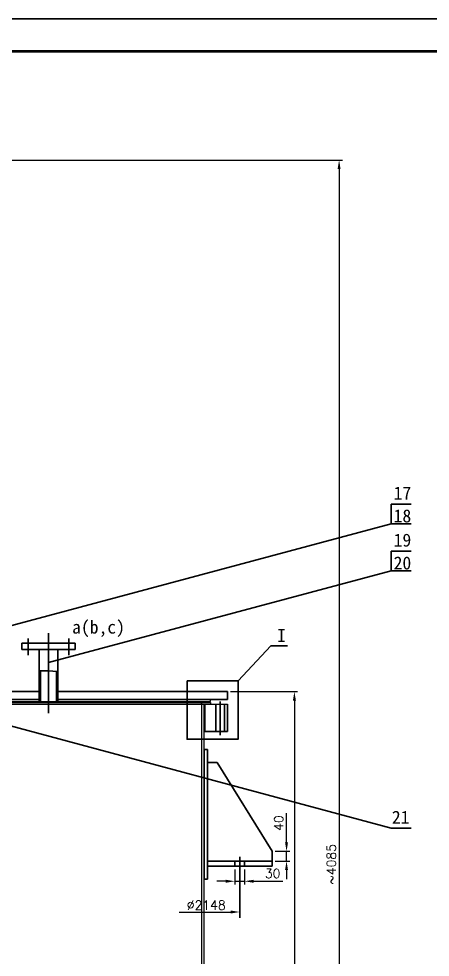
# Model space of a CAD drawing. Header units: millimetres. Extents: x 36507 to 42447, y 7055 to 15455.
# Drawn here: x 38644 to 39915, y 12558 to 15455 of the extents above; entities that cross this region are included whole.
import ezdxf

# ---------------------------------------------------------------- set-up
doc = ezdxf.new("R2010")
doc.units = ezdxf.units.MM
doc.layers.add('粗实线', color=7, linetype='Continuous', lineweight=30)
doc.styles.get("Standard").update_dxf_attribs({"font": 'txt.shx', "height": 28})
doc.styles.add('文本英数', font='SIMFANG.TTF', dxfattribs={"height": 40})
doc.dimstyles.new('ISO-25', dxfattribs={"dimtxt": 28, "dimasz": 28, "dimexe": 10, "dimexo": 10, "dimgap": 10, "dimtad": 1, "dimdec": 0, "dimtxsty": 'Standard', "dimcen": 2.5, "dimclrd": 3, "dimclre": 3, "dimclrt": 3, "dimadec": 0, "dimazin": 0, "dimtfac": 1, "dimtdec": 0, "dimtmove": 0, "dimatfit": 3, "dimfxl": 0, "dimlwd": 25, "dimarcsym": 0})

# ---------------------------------------------------------------- blocks, each defined once
blk = doc.blocks.new('*D10')
at = {"layer": 'Defpoints', "color": 0}
for p in [(38343.2, 15019), (38358.3, 10870.3), (39633.3, 10870.3)]:
    blk.add_point(p, dxfattribs=at)
at = {"layer": '粗实线', "color": 3, "lineweight": -2}
for p, q in [((38353.2, 15019), (39643.3, 15019)), ((38368.3, 10870.3), (39643.3, 10870.3))]:
    blk.add_line(p, q, dxfattribs=at)
at = {"layer": '粗实线', "color": 3, "lineweight": 25}
blk.add_line((39633.3, 14991), (39633.3, 10898.3), dxfattribs=at)
at = {"layer": '粗实线', "color": 3}
for points in [[(39628.6, 14991), (39637.9, 14991), (39633.3, 15019)], [(39628.6, 10898.3), (39637.9, 10898.3), (39633.3, 10870.3)]]:
    blk.add_solid(points, dxfattribs=at)
at = {"layer": '粗实线', "color": 3, "insert": (39609.3, 12844.6), "char_height": 28, "attachment_point": 5, "rotation": 90}
blk.add_mtext('~4085', dxfattribs=at)
blk = doc.blocks.new('*D19')
at = {"layer": 'Defpoints', "color": 0}
for p in [(39426.2, 12884.7), (39470.9, 12884.7), (39426.2, 12854.7)]:
    blk.add_point(p, dxfattribs=at)
at = {"layer": '粗实线', "color": 3, "lineweight": 25}
for p, q in [((39470.9, 12912.7), (39470.9, 13002.7)), ((39470.9, 12854.7), (39470.9, 12884.7)), ((39470.9, 12826.7), (39470.9, 12798.7))]:
    blk.add_line(p, q, dxfattribs=at)
at = {"layer": '粗实线', "color": 3, "lineweight": -2}
for p, q in [((39436.2, 12884.7), (39480.9, 12884.7)), ((39436.2, 12854.7), (39480.9, 12854.7))]:
    blk.add_line(p, q, dxfattribs=at)
at = {"layer": '粗实线', "color": 3}
for points in [[(39466.2, 12912.7), (39475.5, 12912.7), (39470.9, 12884.7)], [(39466.2, 12826.7), (39475.5, 12826.7), (39470.9, 12854.7)]]:
    blk.add_solid(points, dxfattribs=at)
at = {"layer": '粗实线', "color": 3, "insert": (39446.9, 12971.7), "char_height": 28, "attachment_point": 5, "rotation": 90}
blk.add_mtext('40', dxfattribs=at)
blk = doc.blocks.new('*D20')
at = {"layer": 'Defpoints', "color": 0}
for p in [(39311.2, 12838.7), (39341.2, 12838.7), (39341.2, 12792.3)]:
    blk.add_point(p, dxfattribs=at)
at = {"layer": '粗实线', "color": 3, "lineweight": -2}
for p, q in [((39311.2, 12828.7), (39311.2, 12782.3)), ((39341.2, 12828.7), (39341.2, 12782.3))]:
    blk.add_line(p, q, dxfattribs=at)
at = {"layer": '粗实线', "color": 3, "lineweight": 25}
for p, q in [((39283.2, 12792.3), (39255.2, 12792.3)), ((39311.2, 12792.3), (39341.2, 12792.3)), ((39369.2, 12792.3), (39459.2, 12792.3))]:
    blk.add_line(p, q, dxfattribs=at)
at = {"layer": '粗实线', "color": 3}
for points in [[(39283.2, 12796.9), (39283.2, 12787.6), (39311.2, 12792.3)], [(39369.2, 12796.9), (39369.2, 12787.6), (39341.2, 12792.3)]]:
    blk.add_solid(points, dxfattribs=at)
at = {"layer": '粗实线', "color": 3, "insert": (39428.2, 12816.3), "char_height": 28, "attachment_point": 5}
blk.add_mtext('30', dxfattribs=at)
blk = doc.blocks.new('*D23')
at = {"layer": 'Defpoints', "color": 0}
for p in [(39288.2, 13377.7), (38258.2, 10887.7), (39495.2, 10887.7)]:
    blk.add_point(p, dxfattribs=at)
at = {"layer": '粗实线', "color": 3, "lineweight": -2}
for p, q in [((39298.2, 13377.7), (39505.2, 13377.7)), ((38268.2, 10887.7), (39505.2, 10887.7))]:
    blk.add_line(p, q, dxfattribs=at)
at = {"layer": '粗实线', "color": 3, "lineweight": 25}
blk.add_line((39495.2, 13349.7), (39495.2, 10915.7), dxfattribs=at)
at = {"layer": '粗实线', "color": 3}
for points in [[(39490.5, 13349.7), (39499.9, 13349.7), (39495.2, 13377.7)], [(39490.5, 10915.7), (39499.9, 10915.7), (39495.2, 10887.7)]]:
    blk.add_solid(points, dxfattribs=at)
at = {"layer": '粗实线', "color": 3, "insert": (39471.2, 12123.6), "char_height": 28, "attachment_point": 5, "rotation": 90}
blk.add_mtext('2490', dxfattribs=at)

msp = doc.modelspace()

# ---------------------------------------------------------------- linework, layer by layer
at = {"layer": '粗实线'}
for p, q in [((39855.4, 13957.1), (39794.2, 13957.1)), ((39794.2, 13957.1), (39794.2, 13896.3)), ((38508, 13551.6), (39794.2, 13896.3)), ((39855.4, 13896.3), (39794.2, 13896.3)), ((39794.2, 13811.8), (39794.2, 13751)), ((39855.4, 13811.8), (39794.2, 13811.8)), ((38735.5, 13467.3), (39794.2, 13751)), ((39855.4, 13751), (39794.2, 13751)), ((38735.5, 13558.2), (38735.5, 13311.7)), ((39321.2, 13411), (39422, 13518.9)), ((39422, 13518.9), (39474.1, 13518.9)), ((38707, 13371.7), (38707, 13377.7)), ((38334.4, 13347.7), (39794.2, 12956.5)), ((39216.2, 13198.7), (39216.2, 12798.7)), ((39226.2, 13198.7), (39216.2, 13198.7)), ((39226.2, 12798.7), (39226.2, 13198.7)), ((39226.2, 12998.7), (39226.2, 13158.7)), ((39226.2, 13158.7), (39256.2, 13158.7)), ((39426.2, 12884.7), (39256.2, 13158.7)), ((39226.2, 12998.7), (39226.2, 12838.7)), ((39855.4, 12956.5), (39794.2, 12956.5)), ((39326.2, 12867.2), (39326.2, 12823.9)), ((39426.2, 12838.7), (39426.2, 12884.7)), ((39426.2, 12854.7), (39226.2, 12854.7)), ((39226.2, 12838.7), (39426.2, 12838.7)), ((39326.2, 12854.7), (39311.2, 12854.7)), ((39311.2, 12854.7), (39311.2, 12838.7)), ((39326.2, 12854.7), (39341.2, 12854.7)), ((39341.2, 12854.7), (39341.2, 12838.7)), ((39426.2, 12838.7), (39426.2, 12854.7)), ((39326.2, 12823.9), (39326.2, 12679.8)), ((39216.2, 12798.7), (39226.2, 12798.7))]:
    msp.add_line(p, q, dxfattribs=at)
at = {"layer": '粗实线', "ltscale": 8}
for p, q in [((38673, 13490.8), (38673, 13541.9)), ((38798, 13490.8), (38798, 13541.9)), ((38653, 13507.7), (38653, 13527.7)), ((38653, 13527.7), (38818, 13527.7)), ((38818, 13507.7), (38653, 13507.7)), ((38735.5, 13527.7), (38673, 13527.7)), ((38707, 13507.7), (38707, 13347.7)), ((38735.5, 13507.7), (38707, 13507.7)), ((38735.5, 13507.7), (38764, 13507.7)), ((38764, 13507.7), (38764, 13347.7)), ((38818, 13527.7), (38818, 13507.7)), ((38710.5, 13347.7), (38710.5, 13442)), ((38760.5, 13347.7), (38760.5, 13440.5))]:
    msp.add_line(p, q, dxfattribs=at)
at = {"layer": '粗实线', "lineweight": 30}
for p, q in [((38707, 13377.7), (38358.2, 13377.7)), ((39288.2, 13377.7), (38764, 13377.7)), ((39288.2, 13377.7), (38961.7, 13377.7)), ((39288.2, 13353.7), (39288.2, 13377.7)), ((38358.2, 13353.7), (38707, 13353.7)), ((38764, 13353.7), (39236.2, 13353.7)), ((38961.7, 13353.7), (39288.2, 13353.7)), ((39208.2, 13344.7), (39208.2, 13338.7)), ((39218.2, 13254.7), (39218.2, 13338.7)), ((39252.2, 13338.7), (39252.2, 13254.7)), ((39265.7, 13347.4), (39265.7, 13243.6)), ((39279.2, 13338.7), (39279.2, 13254.7)), ((39288.2, 13338.7), (39288.2, 13254.7)), ((39288.2, 13254.7), (39218.2, 13254.7))]:
    msp.add_line(p, q, dxfattribs=at)
at = {"layer": '粗实线', "lineweight": -3}
for p, q in [((37228.2, 13338.7), (39288.2, 13338.7)), ((37280.2, 13347.7), (39236.2, 13347.7)), ((37280.2, 13344.7), (39236.2, 13344.7)), ((39208.2, 13338.7), (39208.2, 11362.7)), ((39216.2, 11362.7), (39216.2, 13338.7)), ((39236.2, 13347.7), (39236.2, 13353.7)), ((39236.2, 13344.7), (39236.2, 13338.7))]:
    msp.add_line(p, q, dxfattribs=at)
at = {"layer": '粗实线', "lineweight": 25}
msp.add_line((39139.6, 12697.3), (39299.8, 12697.3), dxfattribs=at)
at = {"layer": '粗实线'}
for points in [[(36507.4, 15455.4), (42447.4, 15455.4), (42447.4, 7055.4), (36507.4, 7055.4)], [(39163.8, 13411), (39321.2, 13411), (39321.2, 13230.6), (39163.8, 13230.6)]]:
    msp.add_lwpolyline(points, close=True, dxfattribs=at)
at = {"layer": '粗实线', "lineweight": 50}
msp.add_lwpolyline([(36757.4, 15355.4), (42347.4, 15355.4), (42347.4, 7155.4), (36757.4, 7155.4)], close=True, dxfattribs=at)
at = {"layer": '粗实线', "ltscale": 8}
msp.add_open_spline([(38707, 13441.9), (38719.7, 13442.1), (38730, 13443.3), (38740.6, 13441.3), (38764, 13440.3)], degree=3, knots=[24.132333, 24.132333, 24.132333, 24.132333, 27.812259, 55.732448, 55.732448, 55.732448, 55.732448], dxfattribs=at)
at = {"layer": '粗实线'}
msp.add_solid([(39298.2, 12702), (39298.2, 12692.7), (39326.2, 12697.3)], dxfattribs=at)

# ---------------------------------------------------------------- texts
at = {"layer": '粗实线', "char_height": 40, "width": 171.497, "attachment_point": 1, "style": '文本英数'}
for s, insert in [('17', (39801.8, 14010.9)), ('18', (39801.7, 13940.4)), ('19', (39801.8, 13865.6)), ('20', (39801.7, 13795.1)), ('a(b,c)', (38808.4, 13597)), ('I', (39441.8, 13571.2)), ('21', (39796.3, 13010))]:
    msp.add_mtext(s, dxfattribs=dict(at, insert=insert))
at = {"layer": '粗实线', "insert": (39222.8, 12718.5), "char_height": 28, "attachment_point": 5}
msp.add_mtext('%%c2148', dxfattribs=at)

# ---------------------------------------------------------------- dimensions: what is measured, and where the dimension line sits
at = {"layer": '粗实线'}
dim = msp.add_linear_dim(base=(39633.3, 10870.3), p1=(38343.2, 15019), p2=(38358.3, 10870.3), angle=90, text='~4085', dimstyle='ISO-25', dxfattribs=at)
dim.commit()
dim.dimension.update_dxf_attribs({"geometry": '*D10', "text_midpoint": (39633.3, 12844.6), "dimtype": 160})
dim = msp.add_linear_dim(base=(39495.2, 10887.7), p1=(39288.2, 13377.7), p2=(38258.2, 10887.7), angle=90, dimstyle='ISO-25', dxfattribs=at)
dim.commit()
dim.dimension.update_dxf_attribs({"geometry": '*D23', "text_midpoint": (39495.2, 12123.6), "dimtype": 160})
dim = msp.add_linear_dim(base=(39470.9, 12884.7), p1=(39426.2, 12854.7), p2=(39426.2, 12884.7), angle=90, text='40', dimstyle='ISO-25', dxfattribs=at)
dim.commit()
dim.dimension.update_dxf_attribs({"geometry": '*D19', "text_midpoint": (39446.9, 12971.7)})
dim = msp.add_linear_dim(base=(39341.2, 12792.3), p1=(39311.2, 12838.7), p2=(39341.2, 12838.7), dimstyle='ISO-25', dxfattribs=at)
dim.commit()
dim.dimension.update_dxf_attribs({"geometry": '*D20', "text_midpoint": (39428.2, 12816.3)})

doc.saveas('drawing.dxf')
